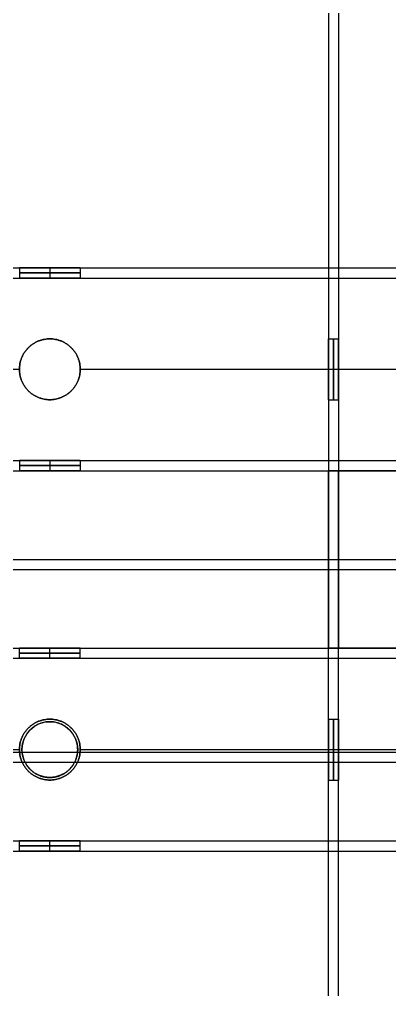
# Model space of a CAD drawing. Header units: millimetres. Extents: x -6529 to 809, y -8611 to 207.
# Drawn here: x 32.5 to 105.6, y -535.5 to -344.1 of the extents above; entities that cross this region are included whole.
import ezdxf

# ---------------------------------------------------------------- set-up
doc = ezdxf.new("R2010")
doc.units = ezdxf.units.MM
doc.header["$MEASUREMENT"] = 0
doc.layers.add('platen', color=7, linetype='Continuous', true_color=0x007f00)
doc.layers.add('staal', color=5, linetype='Continuous', true_color=0x0000ff)

# ---------------------------------------------------------------- blocks, each defined once
blk = doc.blocks.new('plaat base')
at = {"layer": 'platen'}
for p, q in [((58, -600), (1258, -600)), ((58, -600, 18), (1258, -600, 18))]:
    blk.add_line(p, q, dxfattribs=at)
blk = doc.blocks.new('top plaat')
at = {"layer": 'platen'}
for p, q in [((0, -618), (1316, -618)), ((0, -618, 18), (1316, -618, 18)), ((545.5, -650), (545.5, -650, 18)), ((540, -655.5), (540, -655.5, 18)), ((551, -655.5), (551, -655.5, 18)), ((545.5, -661), (545.5, -661, 18))]:
    blk.add_line(p, q, dxfattribs=at)
blk.add_circle((545.5, -655.5, 9), 5.5, dxfattribs=at)
for points in [[(545.5, -650), (551, -650), (551, -655.5), (551, -661), (545.5, -661), (540, -661), (540, -655.5), (540, -650), (545.5, -650)], [(545.5, -650, 18), (551, -650, 18), (551, -655.5, 18), (551, -661, 18), (545.5, -661, 18), (540, -661, 18), (540, -655.5, 18), (540, -650, 18), (545.5, -650, 18)]]:
    blk.add_rational_spline(points, [1, 0.707106781187, 1, 0.707106781187, 1, 0.707106781187, 1, 0.707106781187, 1], degree=2, knots=[-37.699112, -37.699112, -37.699112, -28.274334, -28.274334, -18.849556, -18.849556, -9.424778, -9.424778, 0, 0, 0], dxfattribs=at)

msp = doc.modelspace()

# ---------------------------------------------------------------- linework, layer by layer
at = {"layer": 'staal'}
for p, q in [((32.53, -393.13, 696), (32.53, -395.13, 696)), ((38.53, -393.13, 702), (38.53, -395.13, 702)), ((38.53, -393.13, 690), (38.53, -395.13, 690)), ((44.53, -393.13, 696), (44.53, -395.13, 696)), ((38.53, -407.13, 678), (38.53, -407.13, 676)), ((38.53, -407.13, 716), (38.53, -407.13, 714)), ((93.53, -407.13, 20), (95.53, -407.13, 20)), ((32.53, -413.13, 678), (32.53, -413.13, 676)), ((32.53, -413.13, 716), (32.53, -413.13, 714)), ((44.53, -413.13, 678), (44.53, -413.13, 676)), ((44.53, -413.13, 716), (44.53, -413.13, 714)), ((93.53, -413.13, 26), (95.53, -413.13, 26)), ((93.53, -413.13, 14), (95.53, -413.13, 14)), ((38.53, -419.13, 678), (38.53, -419.13, 676)), ((38.53, -419.13, 716), (38.53, -419.13, 714)), ((93.53, -419.13, 20), (95.53, -419.13, 20)), ((32.53, -431.13, 696), (32.53, -433.13, 696)), ((38.53, -431.13, 702), (38.53, -433.13, 702)), ((38.53, -431.13, 690), (38.53, -433.13, 690)), ((44.53, -431.13, 696), (44.53, -433.13, 696)), ((93.53, -433.13, 696), (95.53, -433.13, 696)), ((32.53, -470.13, 20), (32.53, -468.13, 20)), ((38.53, -470.13, 26), (38.53, -468.13, 26)), ((38.53, -470.13, 14), (38.53, -468.13, 14)), ((44.53, -470.13, 20), (44.53, -468.13, 20)), ((93.53, -468.13, 20), (95.53, -468.13, 20)), ((38.53, -482.13, 2), (38.53, -482.13)), ((38.53, -482.13, 40), (38.53, -482.13, 38)), ((93.53, -482.13, 696), (95.53, -482.13, 696)), ((32.53, -488.13, 2), (32.53, -488.13)), ((32.53, -488.13, 40), (32.53, -488.13, 38)), ((44.53, -488.13, 2), (44.53, -488.13)), ((44.53, -488.13, 40), (44.53, -488.13, 38)), ((93.53, -488.13, 702), (95.53, -488.13, 702)), ((93.53, -488.13, 690), (95.53, -488.13, 690)), ((38.53, -494.13, 2), (38.53, -494.13)), ((38.53, -494.13, 40), (38.53, -494.13, 38)), ((93.53, -494.13, 696), (95.53, -494.13, 696)), ((32.53, -508.13, 20), (32.53, -506.13, 20)), ((38.53, -508.13, 26), (38.53, -506.13, 26)), ((38.53, -508.13, 14), (38.53, -506.13, 14)), ((44.53, -508.13, 20), (44.53, -506.13, 20))]:
    msp.add_line(p, q, dxfattribs=at)
for points in [[(93.53, 167.37), (93.53, -150.38), (93.53, -468.13)], [(93.53, 167.37, 40), (93.53, -150.38, 40), (93.53, -468.13, 40)], [(95.53, 167.37, 2), (95.53, -150.38, 2), (95.53, -468.13, 2)], [(95.53, 167.37, 38), (95.53, -150.38, 38), (95.53, -468.13, 38)], [(93.53, -344.13, 20), (93.53, -375.63, 20), (93.53, -407.13, 20)], [(95.53, -344.13, 20), (95.53, -375.63, 20), (95.53, -407.13, 20)], [(-466.97, -393.13, 676), (-149.22, -393.13, 676), (168.53, -393.13, 676)], [(-466.97, -393.13, 716), (-149.22, -393.13, 716), (168.53, -393.13, 716)], [(-30.47, -393.13, 696), (1.03, -393.13, 696), (32.53, -393.13, 696)], [(44.53, -393.13, 696), (76.03, -393.13, 696), (107.53, -393.13, 696)], [(-466.97, -395.13, 678), (-149.22, -395.13, 678), (168.53, -395.13, 678)], [(-466.97, -395.13, 714), (-149.22, -395.13, 714), (168.53, -395.13, 714)], [(-30.47, -395.13, 696), (1.03, -395.13, 696), (32.53, -395.13, 696)], [(44.53, -395.13, 696), (76.03, -395.13, 696), (107.53, -395.13, 696)], [(-30.47, -413.13, 676), (1.03, -413.13, 676), (32.53, -413.13, 676)], [(-30.47, -413.13, 716), (1.03, -413.13, 716), (32.53, -413.13, 716)], [(-30.47, -413.13, 678), (1.03, -413.13, 678), (32.53, -413.13, 678)], [(-30.47, -413.13, 714), (1.03, -413.13, 714), (32.53, -413.13, 714)], [(44.53, -413.13, 676), (76.03, -413.13, 676), (107.53, -413.13, 676)], [(44.53, -413.13, 716), (76.03, -413.13, 716), (107.53, -413.13, 716)], [(44.53, -413.13, 678), (76.03, -413.13, 678), (107.53, -413.13, 678)], [(44.53, -413.13, 714), (76.03, -413.13, 714), (107.53, -413.13, 714)], [(93.53, -419.13, 20), (93.53, -443.63, 20), (93.53, -468.13, 20)], [(95.53, -419.13, 20), (95.53, -443.63, 20), (95.53, -468.13, 20)], [(-466.97, -431.13, 678), (-149.22, -431.13, 678), (168.53, -431.13, 678)], [(-466.97, -431.13, 714), (-149.22, -431.13, 714), (168.53, -431.13, 714)], [(-30.47, -431.13, 696), (1.03, -431.13, 696), (32.53, -431.13, 696)], [(44.53, -431.13, 696), (76.03, -431.13, 696), (107.53, -431.13, 696)], [(-466.97, -433.13, 676), (-149.22, -433.13, 676), (168.53, -433.13, 676)], [(-466.97, -433.13, 716), (-149.22, -433.13, 716), (168.53, -433.13, 716)], [(-30.47, -433.13, 696), (1.03, -433.13, 696), (32.53, -433.13, 696)], [(44.53, -433.13, 696), (76.03, -433.13, 696), (107.53, -433.13, 696)], [(93.53, -433.13, 676), (113.53, -433.13, 676), (133.53, -433.13, 676)], [(93.53, -1068.63, 676), (93.53, -750.88, 676), (93.53, -433.13, 676)], [(93.53, -1068.63, 716), (93.53, -750.88, 716), (93.53, -433.13, 716)], [(133.53, -433.13, 716), (113.53, -433.13, 716), (93.53, -433.13, 716)], [(93.53, -433.13, 716), (93.53, -433.13, 696), (93.53, -433.13, 676)], [(93.53, -482.13, 696), (93.53, -457.63, 696), (93.53, -433.13, 696)], [(95.53, -1068.63, 678), (95.53, -750.88, 678), (95.53, -433.13, 678)], [(131.53, -433.13, 678), (113.53, -433.13, 678), (95.53, -433.13, 678)], [(95.53, -1068.63, 714), (95.53, -750.88, 714), (95.53, -433.13, 714)], [(95.53, -433.13, 678), (95.53, -433.13, 696), (95.53, -433.13, 714)], [(95.53, -433.13, 714), (113.53, -433.13, 714), (131.53, -433.13, 714)], [(95.53, -482.13, 696), (95.53, -457.63, 696), (95.53, -433.13, 696)], [(-466.97, -450.63, 40), (-157.97, -450.63, 40), (151.03, -450.63, 40)], [(-466.97, -450.63), (-157.97, -450.63), (151.03, -450.63)], [(-466.97, -452.63, 2), (-157.97, -452.63, 2), (151.03, -452.63, 2)], [(-466.97, -452.63, 38), (-157.97, -452.63, 38), (151.03, -452.63, 38)], [(-466.97, -468.13), (-149.22, -468.13), (168.53, -468.13)], [(-466.97, -468.13, 40), (-149.22, -468.13, 40), (168.53, -468.13, 40)], [(-30.47, -468.13, 20), (1.03, -468.13, 20), (32.53, -468.13, 20)], [(44.53, -468.13, 20), (76.03, -468.13, 20), (107.53, -468.13, 20)], [(93.53, -468.13), (113.53, -468.13), (133.53, -468.13)], [(133.53, -468.13, 40), (113.53, -468.13, 40), (93.53, -468.13, 40)], [(93.53, -468.13, 40), (93.53, -468.13, 20), (93.53, -468.13)], [(131.53, -468.13, 2), (113.53, -468.13, 2), (95.53, -468.13, 2)], [(95.53, -468.13, 2), (95.53, -468.13, 20), (95.53, -468.13, 38)], [(95.53, -468.13, 38), (113.53, -468.13, 38), (131.53, -468.13, 38)], [(-466.97, -470.13, 2), (-149.22, -470.13, 2), (168.53, -470.13, 2)], [(-466.97, -470.13, 38), (-149.22, -470.13, 38), (168.53, -470.13, 38)], [(-30.47, -470.13, 20), (1.03, -470.13, 20), (32.53, -470.13, 20)], [(44.53, -470.13, 20), (76.03, -470.13, 20), (107.53, -470.13, 20)], [(-466.97, -488.63, 2), (-157.97, -488.63, 2), (151.03, -488.63, 2)], [(-466.97, -488.63, 38), (-157.97, -488.63, 38), (151.03, -488.63, 38)], [(-30.47, -488.13), (1.03, -488.13), (32.53, -488.13)], [(-30.47, -488.13, 40), (1.03, -488.13, 40), (32.53, -488.13, 40)], [(-30.47, -488.13, 2), (1.03, -488.13, 2), (32.53, -488.13, 2)], [(-30.47, -488.13, 38), (1.03, -488.13, 38), (32.53, -488.13, 38)], [(44.53, -488.13), (76.03, -488.13), (107.53, -488.13)], [(44.53, -488.13, 40), (76.03, -488.13, 40), (107.53, -488.13, 40)], [(44.53, -488.13, 2), (76.03, -488.13, 2), (107.53, -488.13, 2)], [(44.53, -488.13, 38), (76.03, -488.13, 38), (107.53, -488.13, 38)], [(-466.97, -490.63, 40), (-157.97, -490.63, 40), (151.03, -490.63, 40)], [(-466.97, -490.63), (-157.97, -490.63), (151.03, -490.63)], [(93.53, -557.13, 696), (93.53, -525.63, 696), (93.53, -494.13, 696)], [(95.53, -557.13, 696), (95.53, -525.63, 696), (95.53, -494.13, 696)], [(-466.97, -506.13, 2), (-149.22, -506.13, 2), (168.53, -506.13, 2)], [(-466.97, -506.13, 38), (-149.22, -506.13, 38), (168.53, -506.13, 38)], [(-30.47, -506.13, 20), (1.03, -506.13, 20), (32.53, -506.13, 20)], [(44.53, -506.13, 20), (76.03, -506.13, 20), (107.53, -506.13, 20)], [(-466.97, -508.13), (-149.22, -508.13), (168.53, -508.13)], [(-466.97, -508.13, 40), (-149.22, -508.13, 40), (168.53, -508.13, 40)], [(-30.47, -508.13, 20), (1.03, -508.13, 20), (32.53, -508.13, 20)], [(44.53, -508.13, 20), (76.03, -508.13, 20), (107.53, -508.13, 20)]]:
    msp.add_open_spline(points, degree=2, dxfattribs=at)
for points, weights, knots in [([(38.53, -393.13, 702), (44.53, -393.13, 702), (44.53, -393.13, 696), (44.53, -393.13, 690), (38.53, -393.13, 690), (32.53, -393.13, 690), (32.53, -393.13, 696), (32.53, -393.13, 702), (38.53, -393.13, 702)], [1, 0.707106781187, 1, 0.707106781187, 1, 0.707106781187, 1, 0.707106781187, 1], [0, 0, 0, 7.853982, 7.853982, 15.707963, 15.707963, 23.561945, 23.561945, 31.415927, 31.415927, 31.415927]), ([(38.53, -394.13, 702), (44.53, -394.13, 702), (44.53, -394.13, 696), (44.53, -394.13, 690), (38.53, -394.13, 690), (32.53, -394.13, 690), (32.53, -394.13, 696), (32.53, -394.13, 702), (38.53, -394.13, 702)], [1, 0.707106781187, 1, 0.707106781187, 1, 0.707106781187, 1, 0.707106781187, 1], [0, 0, 0, 7.853982, 7.853982, 15.707963, 15.707963, 23.561945, 23.561945, 31.415927, 31.415927, 31.415927]), ([(38.53, -395.13, 702), (32.53, -395.13, 702), (32.53, -395.13, 696), (32.53, -395.13, 690), (38.53, -395.13, 690), (44.53, -395.13, 690), (44.53, -395.13, 696), (44.53, -395.13, 702), (38.53, -395.13, 702)], [1, 0.707106781187, 1, 0.707106781187, 1, 0.707106781187, 1, 0.707106781187, 1], [-31.415927, -31.415927, -31.415927, -23.561945, -23.561945, -15.707963, -15.707963, -7.853982, -7.853982, 0, 0, 0]), ([(38.53, -419.13, 676), (32.53, -419.13, 676), (32.53, -413.13, 676), (32.53, -407.13, 676), (38.53, -407.13, 676), (44.53, -407.13, 676), (44.53, -413.13, 676), (44.53, -419.13, 676), (38.53, -419.13, 676)], [1, 0.707106781187, 1, 0.707106781187, 1, 0.707106781187, 1, 0.707106781187, 1], [-31.415927, -31.415927, -31.415927, -23.561945, -23.561945, -15.707963, -15.707963, -7.853982, -7.853982, 0, 0, 0]), ([(38.53, -419.13, 716), (44.53, -419.13, 716), (44.53, -413.13, 716), (44.53, -407.13, 716), (38.53, -407.13, 716), (32.53, -407.13, 716), (32.53, -413.13, 716), (32.53, -419.13, 716), (38.53, -419.13, 716)], [1, 0.707106781187, 1, 0.707106781187, 1, 0.707106781187, 1, 0.707106781187, 1], [0, 0, 0, 7.853982, 7.853982, 15.707963, 15.707963, 23.561945, 23.561945, 31.415927, 31.415927, 31.415927]), ([(38.53, -419.13, 678), (44.53, -419.13, 678), (44.53, -413.13, 678), (44.53, -407.13, 678), (38.53, -407.13, 678), (32.53, -407.13, 678), (32.53, -413.13, 678), (32.53, -419.13, 678), (38.53, -419.13, 678)], [1, 0.707106781187, 1, 0.707106781187, 1, 0.707106781187, 1, 0.707106781187, 1], [0, 0, 0, 7.853982, 7.853982, 15.707963, 15.707963, 23.561945, 23.561945, 31.415927, 31.415927, 31.415927]), ([(38.53, -419.13, 714), (32.53, -419.13, 714), (32.53, -413.13, 714), (32.53, -407.13, 714), (38.53, -407.13, 714), (44.53, -407.13, 714), (44.53, -413.13, 714), (44.53, -419.13, 714), (38.53, -419.13, 714)], [1, 0.707106781187, 1, 0.707106781187, 1, 0.707106781187, 1, 0.707106781187, 1], [-31.415927, -31.415927, -31.415927, -23.561945, -23.561945, -15.707963, -15.707963, -7.853982, -7.853982, 0, 0, 0]), ([(38.53, -419.13, 677), (44.53, -419.13, 677), (44.53, -413.13, 677), (44.53, -407.13, 677), (38.53, -407.13, 677), (32.53, -407.13, 677), (32.53, -413.13, 677), (32.53, -419.13, 677), (38.53, -419.13, 677)], [1, 0.707106781187, 1, 0.707106781187, 1, 0.707106781187, 1, 0.707106781187, 1], [0, 0, 0, 7.853982, 7.853982, 15.707963, 15.707963, 23.561945, 23.561945, 31.415927, 31.415927, 31.415927]), ([(38.53, -419.13, 715), (44.53, -419.13, 715), (44.53, -413.13, 715), (44.53, -407.13, 715), (38.53, -407.13, 715), (32.53, -407.13, 715), (32.53, -413.13, 715), (32.53, -419.13, 715), (38.53, -419.13, 715)], [1, 0.707106781187, 1, 0.707106781187, 1, 0.707106781187, 1, 0.707106781187, 1], [0, 0, 0, 7.853982, 7.853982, 15.707963, 15.707963, 23.561945, 23.561945, 31.415927, 31.415927, 31.415927]), ([(93.53, -413.13, 26), (93.53, -419.13, 26), (93.53, -419.13, 20), (93.53, -419.13, 14), (93.53, -413.13, 14), (93.53, -407.13, 14), (93.53, -407.13, 20), (93.53, -407.13, 26), (93.53, -413.13, 26)], [1, 0.707106781187, 1, 0.707106781187, 1, 0.707106781187, 1, 0.707106781187, 1], [0, 0, 0, 7.853982, 7.853982, 15.707963, 15.707963, 23.561945, 23.561945, 31.415927, 31.415927, 31.415927]), ([(94.53, -413.13, 26), (94.53, -419.13, 26), (94.53, -419.13, 20), (94.53, -419.13, 14), (94.53, -413.13, 14), (94.53, -407.13, 14), (94.53, -407.13, 20), (94.53, -407.13, 26), (94.53, -413.13, 26)], [1, 0.707106781187, 1, 0.707106781187, 1, 0.707106781187, 1, 0.707106781187, 1], [0, 0, 0, 7.853982, 7.853982, 15.707963, 15.707963, 23.561945, 23.561945, 31.415927, 31.415927, 31.415927]), ([(95.53, -413.13, 26), (95.53, -407.13, 26), (95.53, -407.13, 20), (95.53, -407.13, 14), (95.53, -413.13, 14), (95.53, -419.13, 14), (95.53, -419.13, 20), (95.53, -419.13, 26), (95.53, -413.13, 26)], [1, 0.707106781187, 1, 0.707106781187, 1, 0.707106781187, 1, 0.707106851018, 0.999999860338], [-31.415927, -31.415927, -31.415927, -23.561944, -23.561944, -15.707962, -15.707962, -7.85398, -7.85398, 0, 0, 0]), ([(38.53, -431.13, 702), (44.53, -431.13, 702), (44.53, -431.13, 696), (44.53, -431.13, 690), (38.53, -431.13, 690), (32.53, -431.13, 690), (32.53, -431.13, 696), (32.53, -431.13, 702), (38.53, -431.13, 702)], [0.999999860338, 0.707106851018, 1, 0.707106781187, 1, 0.707106781187, 1, 0.707106851018, 0.999999860338], [0, 0, 0, 7.853981, 7.853981, 15.707963, 15.707963, 23.561946, 23.561946, 31.415927, 31.415927, 31.415927]), ([(38.53, -432.13, 702), (44.53, -432.13, 702), (44.53, -432.13, 696), (44.53, -432.13, 690), (38.53, -432.13, 690), (32.53, -432.13, 690), (32.53, -432.13, 696), (32.53, -432.13, 702), (38.53, -432.13, 702)], [1, 0.707106781187, 1, 0.707106781187, 1, 0.707106781187, 1, 0.707106781187, 1], [0, 0, 0, 7.853982, 7.853982, 15.707963, 15.707963, 23.561945, 23.561945, 31.415927, 31.415927, 31.415927]), ([(38.53, -433.13, 702), (32.53, -433.13, 702), (32.53, -433.13, 696), (32.53, -433.13, 690), (38.53, -433.13, 690), (44.53, -433.13, 690), (44.53, -433.13, 696), (44.53, -433.13, 702), (38.53, -433.13, 702)], [1, 0.707106781187, 1, 0.707106781187, 1, 0.707106781187, 1, 0.707106781187, 1], [-31.415927, -31.415927, -31.415927, -23.561945, -23.561945, -15.707963, -15.707963, -7.853982, -7.853982, 0, 0, 0]), ([(38.53, -468.13, 26), (32.53, -468.13, 26), (32.53, -468.13, 20), (32.53, -468.13, 14), (38.53, -468.13, 14), (44.53, -468.13, 14), (44.53, -468.13, 20), (44.53, -468.13, 26), (38.53, -468.13, 26)], [1, 0.707106781187, 1, 0.707106781187, 1, 0.707106781187, 1, 0.707106781187, 1], [-31.415927, -31.415927, -31.415927, -23.561945, -23.561945, -15.707963, -15.707963, -7.853982, -7.853982, 0, 0, 0]), ([(38.53, -469.13, 26), (44.53, -469.13, 26), (44.53, -469.13, 20), (44.53, -469.13, 14), (38.53, -469.13, 14), (32.53, -469.13, 14), (32.53, -469.13, 20), (32.53, -469.13, 26), (38.53, -469.13, 26)], [1, 0.707106781187, 1, 0.707106781187, 1, 0.707106781187, 1, 0.707106781187, 1], [0, 0, 0, 7.853982, 7.853982, 15.707963, 15.707963, 23.561945, 23.561945, 31.415927, 31.415927, 31.415927]), ([(38.53, -470.13, 26), (44.53, -470.13, 26), (44.53, -470.13, 20), (44.53, -470.13, 14), (38.53, -470.13, 14), (32.53, -470.13, 14), (32.53, -470.13, 20), (32.53, -470.13, 26), (38.53, -470.13, 26)], [0.999999860338, 0.707106851018, 1, 0.707106781187, 1, 0.707106781187, 1, 0.707106851018, 0.999999860338], [0, 0, 0, 7.853981, 7.853981, 15.707963, 15.707963, 23.561946, 23.561946, 31.415927, 31.415927, 31.415927]), ([(38.53, -482.13), (32.53, -482.13), (32.53, -488.13), (32.53, -494.13), (38.53, -494.13), (44.53, -494.13), (44.53, -488.13), (44.53, -482.13), (38.53, -482.13)], [1, 0.707106781187, 1, 0.707106781187, 1, 0.707106781187, 1, 0.707106781187, 1], [-31.415927, -31.415927, -31.415927, -23.561945, -23.561945, -15.707963, -15.707963, -7.853982, -7.853982, 0, 0, 0]), ([(38.53, -482.13, 40), (44.53, -482.13, 40), (44.53, -488.13, 40), (44.53, -494.13, 40), (38.53, -494.13, 40), (32.53, -494.13, 40), (32.53, -488.13, 40), (32.53, -482.13, 40), (38.53, -482.13, 40)], [1, 0.707106781187, 1, 0.707106781187, 1, 0.707106781187, 1, 0.707106781187, 1], [0, 0, 0, 7.853982, 7.853982, 15.707963, 15.707963, 23.561945, 23.561945, 31.415927, 31.415927, 31.415927]), ([(38.53, -482.13, 2), (44.53, -482.13, 2), (44.53, -488.13, 2), (44.53, -494.13, 2), (38.53, -494.13, 2), (32.53, -494.13, 2), (32.53, -488.13, 2), (32.53, -482.13, 2), (38.53, -482.13, 2)], [1, 0.707106781187, 1, 0.707106781187, 1, 0.707106781187, 1, 0.707106781187, 1], [0, 0, 0, 7.853982, 7.853982, 15.707963, 15.707963, 23.561945, 23.561945, 31.415927, 31.415927, 31.415927]), ([(38.53, -482.13, 38), (32.53, -482.13, 38), (32.53, -488.13, 38), (32.53, -494.13, 38), (38.53, -494.13, 38), (44.53, -494.13, 38), (44.53, -488.13, 38), (44.53, -482.13, 38), (38.53, -482.13, 38)], [1, 0.707106781187, 1, 0.707106781187, 1, 0.707106781187, 1, 0.707106781187, 1], [-31.415927, -31.415927, -31.415927, -23.561945, -23.561945, -15.707963, -15.707963, -7.853982, -7.853982, 0, 0, 0]), ([(38.53, -482.13, 1), (44.53, -482.13, 1), (44.53, -488.13, 1), (44.53, -494.13, 1), (38.53, -494.13, 1), (32.53, -494.13, 1), (32.53, -488.13, 1), (32.53, -482.13, 1), (38.53, -482.13, 1)], [1, 0.707106781187, 1, 0.707106781187, 1, 0.707106781187, 1, 0.707106781187, 1], [0, 0, 0, 7.853982, 7.853982, 15.707963, 15.707963, 23.561945, 23.561945, 31.415927, 31.415927, 31.415927]), ([(38.53, -482.13, 39), (44.53, -482.13, 39), (44.53, -488.13, 39), (44.53, -494.13, 39), (38.53, -494.13, 39), (32.53, -494.13, 39), (32.53, -488.13, 39), (32.53, -482.13, 39), (38.53, -482.13, 39)], [1, 0.707106781187, 1, 0.707106781187, 1, 0.707106781187, 1, 0.707106781187, 1], [0, 0, 0, 7.853982, 7.853982, 15.707963, 15.707963, 23.561945, 23.561945, 31.415927, 31.415927, 31.415927]), ([(93.53, -488.13, 702), (93.53, -482.13, 702), (93.53, -482.13, 696), (93.53, -482.13, 690), (93.53, -488.13, 690), (93.53, -494.13, 690), (93.53, -494.13, 696), (93.53, -494.13, 702), (93.53, -488.13, 702)], [1, 0.707106781187, 1, 0.707106781187, 1, 0.707106781187, 1, 0.707106781187, 1], [0, 0, 0, 7.853982, 7.853982, 15.707963, 15.707963, 23.561945, 23.561945, 31.415927, 31.415927, 31.415927]), ([(94.53, -488.13, 702), (94.53, -482.13, 702), (94.53, -482.13, 696), (94.53, -482.13, 690), (94.53, -488.13, 690), (94.53, -494.13, 690), (94.53, -494.13, 696), (94.53, -494.13, 702), (94.53, -488.13, 702)], [1, 0.707106781187, 1, 0.707106781187, 1, 0.707106781187, 1, 0.707106781187, 1], [0, 0, 0, 7.853982, 7.853982, 15.707963, 15.707963, 23.561945, 23.561945, 31.415927, 31.415927, 31.415927]), ([(95.53, -488.13, 702), (95.53, -494.13, 702), (95.53, -494.13, 696), (95.53, -494.13, 690), (95.53, -488.13, 690), (95.53, -482.13, 690), (95.53, -482.13, 696), (95.53, -482.13, 702), (95.53, -488.13, 702)], [1, 0.707106781187, 1, 0.707106781187, 1, 0.707106781187, 1, 0.707106851018, 0.999999860338], [-31.415927, -31.415927, -31.415927, -23.561944, -23.561944, -15.707962, -15.707962, -7.85398, -7.85398, 0, 0, 0]), ([(38.53, -506.13, 26), (32.53, -506.13, 26), (32.53, -506.13, 20), (32.53, -506.13, 14), (38.53, -506.13, 14), (44.53, -506.13, 14), (44.53, -506.13, 20), (44.53, -506.13, 26), (38.53, -506.13, 26)], [1, 0.707106781187, 1, 0.707106781187, 1, 0.707106781187, 1, 0.707106781187, 1], [-31.415927, -31.415927, -31.415927, -23.561945, -23.561945, -15.707963, -15.707963, -7.853982, -7.853982, 0, 0, 0]), ([(38.53, -507.13, 26), (44.53, -507.13, 26), (44.53, -507.13, 20), (44.53, -507.13, 14), (38.53, -507.13, 14), (32.53, -507.13, 14), (32.53, -507.13, 20), (32.53, -507.13, 26), (38.53, -507.13, 26)], [1, 0.707106781187, 1, 0.707106781187, 1, 0.707106781187, 1, 0.707106781187, 1], [0, 0, 0, 7.853982, 7.853982, 15.707963, 15.707963, 23.561945, 23.561945, 31.415927, 31.415927, 31.415927]), ([(38.53, -508.13, 26), (44.53, -508.13, 26), (44.53, -508.13, 20), (44.53, -508.13, 14), (38.53, -508.13, 14), (32.53, -508.13, 14), (32.53, -508.13, 20), (32.53, -508.13, 26), (38.53, -508.13, 26)], [1, 0.707106781187, 1, 0.707106781187, 1, 0.707106781187, 1, 0.707106781187, 1], [0, 0, 0, 7.853982, 7.853982, 15.707963, 15.707963, 23.561945, 23.561945, 31.415927, 31.415927, 31.415927])]:
    msp.add_rational_spline(points, weights, degree=2, knots=knots, dxfattribs=at)

# ---------------------------------------------------------------- block references
at = {"layer": 'platen'}
for name, p in [('plaat base', (-506.97, 149.37, 40)), ('top plaat', (-506.97, 167.37, 716))]:
    msp.add_blockref(name, p, dxfattribs=at)

doc.saveas('drawing.dxf')
